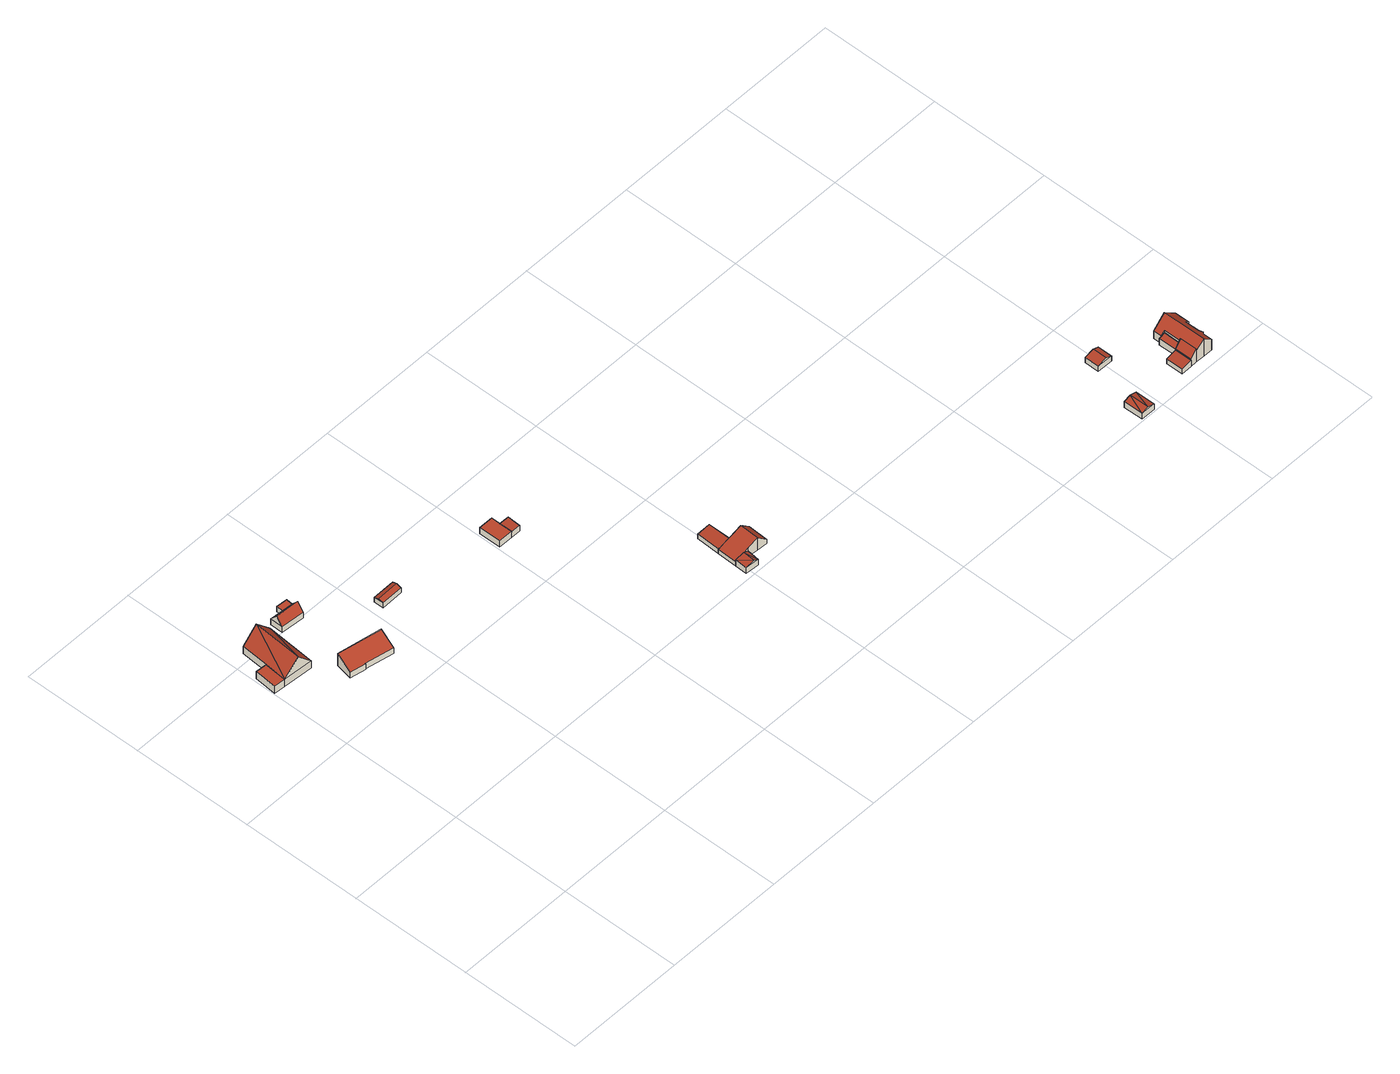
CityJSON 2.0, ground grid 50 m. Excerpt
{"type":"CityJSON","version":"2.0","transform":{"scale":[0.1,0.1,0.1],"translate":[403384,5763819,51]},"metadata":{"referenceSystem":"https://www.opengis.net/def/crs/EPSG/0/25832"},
"CityObjects":{
"building1":{"type":"Building","attributes":{"Gemeindeschluessel":"05515000","Geometrietyp2DReferenz":"3000","function":"31001_1000"},"address":[{"country":"Germany","locality":"Münster","thoroughfareNumber":"195","thoroughfareName":"Heidegrund"}],"children":["building1-1","building1-2"]},
"building1-1":{"type":"BuildingPart","attributes":{"roofType":"3100","measuredHeight":10.14},"parents":["building1"],"geometry":[{"type":"Solid","lod":"2","boundaries":[[[[0,1,2,3]],[[4,5,1,0]],[[6,7,5,4]],[[8,9,7,6]],[[10,0,3,8]],[[11,10,8]],[[10,11,4]],[[6,4,11]],[[10,4,0]],[[8,6,11]],[[1,5,7,9,2]],[[2,9,8,3]]]],"semantics":{"surfaces":[{"type":"WallSurface"},{"type":"RoofSurface"},{"type":"GroundSurface"},{"type":"ClosureSurface"}],"values":[[0,0,0,0,1,1,1,1,0,0,2,3]]}}]},
"building1-2":{"type":"BuildingPart","attributes":{"roofType":"1000","measuredHeight":3.43},"parents":["building1"],"geometry":[{"type":"Solid","lod":"2","boundaries":[[[[12,13,9,8]],[[14,15,13,12]],[[3,2,15,14]],[[14,12,8,3]],[[13,15,2,9]],[[2,3,8,9]]]],"semantics":{"surfaces":[{"type":"WallSurface"},{"type":"RoofSurface"},{"type":"GroundSurface"},{"type":"ClosureSurface"}],"values":[[0,0,0,1,2,3]]}}]},
"building2":{"type":"Building","attributes":{"Gemeindeschluessel":"05515000","Geometrietyp2DReferenz":"3000","function":"31001_2460","roofType":"2100","measuredHeight":6.08},"geometry":[{"type":"Solid","lod":"2","boundaries":[[[[16,17,18,19]],[[20,21,17,16]],[[22,23,21,20]],[[24,25,23,22]],[[26,27,25,24]],[[19,18,27,26]],[[24,22,20,16,19,26]],[[17,21,23,25,27,18]]]],"semantics":{"surfaces":[{"type":"WallSurface"},{"type":"RoofSurface"},{"type":"GroundSurface"}],"values":[[0,0,0,0,0,0,1,2]]}}]},
"building3":{"type":"Building","attributes":{"Gemeindeschluessel":"05515000","Geometrietyp2DReferenz":"3000","function":"31001_1310"},"children":["building3-1","building3-2"]},
"building3-1":{"type":"BuildingPart","attributes":{"roofType":"5000","measuredHeight":6.18},"parents":["building3"],"geometry":[{"type":"Solid","lod":"2","boundaries":[[[[28,29,30,31]],[[32,33,29,28]],[[31,30,34,35,36]],[[37,36,32,38]],[[32,28,38]],[[38,28,31,37]],[[31,36,37]],[[29,33,39,34,30]],[[33,32,36,35,40,39]],[[34,39,40,35]]]],"semantics":{"surfaces":[{"type":"WallSurface"},{"type":"RoofSurface"},{"type":"GroundSurface"},{"type":"ClosureSurface"}],"values":[[0,0,0,1,0,1,0,2,0,3]]}}]},
"building3-2":{"type":"BuildingPart","attributes":{"roofType":"1000","measuredHeight":2.53},"parents":["building3"],"geometry":[{"type":"Solid","lod":"2","boundaries":[[[[41,42,39,40]],[[43,44,42,41]],[[35,34,44,43]],[[43,41,40,35]],[[42,44,34,39]],[[34,35,40,39]]]],"semantics":{"surfaces":[{"type":"WallSurface"},{"type":"RoofSurface"},{"type":"GroundSurface"},{"type":"ClosureSurface"}],"values":[[0,0,0,1,2,3]]}}]},
"building4":{"type":"Building","attributes":{"Gemeindeschluessel":"05515000","Geometrietyp2DReferenz":"3000","function":"31001_1310","roofType":"3100","measuredHeight":3.06},"geometry":[{"type":"Solid","lod":"2","boundaries":[[[[45,46,47,48]],[[49,50,46,45]],[[51,52,50,49]],[[48,47,52,51]],[[45,53,49]],[[51,54,48]],[[48,54,53,45]],[[49,53,54,51]],[[46,50,52,47]]]],"semantics":{"surfaces":[{"type":"WallSurface"},{"type":"RoofSurface"},{"type":"GroundSurface"}],"values":[[0,0,0,0,0,0,1,1,2]]}}]},
"building5":{"type":"Building","attributes":{"Gemeindeschluessel":"05515000","Geometrietyp2DReferenz":"3000","function":"31001_1310"},"children":["building5-1","building5-2"]},
"building5-1":{"type":"BuildingPart","attributes":{"roofType":"2100","measuredHeight":3.03},"parents":["building5"],"geometry":[{"type":"Solid","lod":"2","boundaries":[[[[55,56,57,58]],[[59,60,56,55]],[[58,57,61,62,63]],[[64,59,55,58,63]],[[56,60,61,57]],[[64,63,62]],[[60,59,64,62,61]]]],"semantics":{"surfaces":[{"type":"WallSurface"},{"type":"RoofSurface"},{"type":"GroundSurface"},{"type":"ClosureSurface"}],"values":[[0,0,0,1,2,0,3]]}}]},
"building5-2":{"type":"BuildingPart","attributes":{"roofType":"1000","measuredHeight":2.97},"parents":["building5"],"geometry":[{"type":"Solid","lod":"2","boundaries":[[[[65,66,67,68]],[[62,61,66,65]],[[69,70,60,59,71]],[[68,67,70,69]],[[71,64,62,65,68,69]],[[66,61,60,70,67]],[[64,71,59]],[[61,62,64,59,60]]]],"semantics":{"surfaces":[{"type":"WallSurface"},{"type":"RoofSurface"},{"type":"GroundSurface"},{"type":"ClosureSurface"}],"values":[[0,0,0,0,1,2,0,3]]}}]},
"building6":{"type":"Building","attributes":{"Gemeindeschluessel":"05515000","Geometrietyp2DReferenz":"3000","function":"31001_1000"},"address":[{"country":"Germany","locality":"Münster","thoroughfareNumber":"206","thoroughfareName":"Heidegrund"}],"children":["building6-1","building6-2","building6-3"]},
"building6-1":{"type":"BuildingPart","attributes":{"roofType":"3100","measuredHeight":3.87},"parents":["building6"],"geometry":[{"type":"Solid","lod":"2","boundaries":[[[[72,73,74,75,76]],[[77,78,79,80]],[[76,75,78,77]],[[77,81,76]],[[81,82,72]],[[72,76,81]],[[77,80,83,82]],[[82,81,77]],[[74,79,78,75]],[[73,72,84]],[[74,73,84,80,79]],[[83,84,72,82]],[[80,84,83]]]],"semantics":{"surfaces":[{"type":"WallSurface"},{"type":"RoofSurface"},{"type":"GroundSurface"},{"type":"ClosureSurface"}],"values":[[0,0,0,0,1,1,1,1,2,0,3,0,3]]}}]},
"building6-2":{"type":"BuildingPart","attributes":{"roofType":"2100","measuredHeight":3.17},"parents":["building6"],"geometry":[{"type":"Solid","lod":"2","boundaries":[[[[85,86,87,88]],[[89,90,86,85]],[[88,87,91,92,93]],[[94,89,85,88,93]],[[86,90,91,87]],[[92,94,93]],[[91,90,89,94,92]]]],"semantics":{"surfaces":[{"type":"WallSurface"},{"type":"RoofSurface"},{"type":"GroundSurface"},{"type":"ClosureSurface"}],"values":[[0,0,0,1,2,0,3]]}}]},
"building6-3":{"type":"BuildingPart","attributes":{"roofType":"3100","measuredHeight":6},"parents":["building6"],"geometry":[{"type":"Solid","lod":"2","boundaries":[[[[95,96,97,98]],[[99,100,96,95]],[[101,80,79,100,99]],[[92,91,74,73]],[[102,103,90,89,104]],[[105,106,103,102]],[[107,108,106,105]],[[98,97,108,107]],[[104,94,92,73,84,83,101,99,102]],[[95,98,107,105,102,99]],[[96,100,79,74,91,90,103,106,108,97]],[[80,101,83]],[[74,79,80,84,73]],[[80,83,84]],[[94,104,89]],[[91,92,94,89,90]]]],"semantics":{"surfaces":[{"type":"WallSurface"},{"type":"RoofSurface"},{"type":"GroundSurface"},{"type":"ClosureSurface"}],"values":[[0,0,0,0,0,0,0,0,1,1,2,0,3,3,0,3]]}}]},
"building7":{"type":"Building","attributes":{"Gemeindeschluessel":"05515000","Geometrietyp2DReferenz":"3000","function":"31001_1310","roofType":"3100","measuredHeight":3.75},"geometry":[{"type":"Solid","lod":"2","boundaries":[[[[109,110,111,112]],[[113,114,110,109]],[[115,116,114,113]],[[112,111,116,115]],[[109,117,113]],[[115,118,112]],[[112,118,117]],[[117,109,112]],[[118,115,113]],[[113,117,118]],[[110,114,116,111]]]],"semantics":{"surfaces":[{"type":"WallSurface"},{"type":"RoofSurface"},{"type":"GroundSurface"}],"values":[[0,0,0,0,0,0,1,1,1,1,2]]}}]},
"building8":{"type":"Building","attributes":{"Gemeindeschluessel":"05515000","Geometrietyp2DReferenz":"3000","function":"31001_1310","roofType":"3100","measuredHeight":3.56},"geometry":[{"type":"Solid","lod":"2","boundaries":[[[[119,120,121,122]],[[123,124,120,119]],[[125,126,124,123]],[[122,121,126,125]],[[119,127,123]],[[125,128,122]],[[122,128,127,119]],[[123,127,128,125]],[[120,124,126,121]]]],"semantics":{"surfaces":[{"type":"WallSurface"},{"type":"RoofSurface"},{"type":"GroundSurface"}],"values":[[0,0,0,0,0,0,1,1,2]]}}]},
"building9":{"type":"Building","attributes":{"Gemeindeschluessel":"05515000","Geometrietyp2DReferenz":"3000","function":"51009_1610","roofType":"2100","measuredHeight":2.99},"geometry":[{"type":"Solid","lod":"2","boundaries":[[[[129,130,131,132]],[[133,134,130,129]],[[135,136,134,133]],[[132,131,136,135]],[[133,129,132,135]],[[130,134,136,131]]]],"semantics":{"surfaces":[{"type":"WallSurface"},{"type":"RoofSurface"},{"type":"GroundSurface"}],"values":[[0,0,0,0,1,2]]}}]},
"building10":{"type":"Building","attributes":{"Gemeindeschluessel":"05515000","Geometrietyp2DReferenz":"3000","function":"51009_1610","roofType":"2100","measuredHeight":4.11},"geometry":[{"type":"Solid","lod":"2","boundaries":[[[[137,138,130,139]],[[140,141,138,137]],[[142,143,141,140]],[[144,145,143,142]],[[139,130,145,144]],[[142,140,137,139,144]],[[138,141,143,145,130]]]],"semantics":{"surfaces":[{"type":"WallSurface"},{"type":"RoofSurface"},{"type":"GroundSurface"}],"values":[[0,0,0,0,0,1,2]]}}]},
"building11":{"type":"Building","attributes":{"Gemeindeschluessel":"05515000","Geometrietyp2DReferenz":"3000","function":"31001_1000"},"address":[{"country":"Germany","locality":"Münster","thoroughfareNumber":"230","thoroughfareName":"Heidegrund"}],"children":["building11-1","building11-2"]},
"building11-1":{"type":"BuildingPart","attributes":{"roofType":"2100","measuredHeight":6.58},"parents":["building11"],"geometry":[{"type":"Solid","lod":"2","boundaries":[[[[146,147,145,130,148]],[[149,134,150,151,152]],[[148,130,134,149]],[[152,146,148,149]],[[145,150,134,130]],[[147,146,152,151]],[[150,145,147,151]]]],"semantics":{"surfaces":[{"type":"WallSurface"},{"type":"RoofSurface"},{"type":"GroundSurface"},{"type":"ClosureSurface"}],"values":[[0,0,0,1,2,0,3]]}}]},
"building11-2":{"type":"BuildingPart","attributes":{"roofType":"3100","measuredHeight":8.66},"parents":["building11"],"geometry":[{"type":"Solid","lod":"2","boundaries":[[[[153,154,155,156]],[[157,158,154,153]],[[159,160,158,157]],[[161,162,160,159]],[[163,164,162,161]],[[165,166,164,163]],[[167,168,166,165]],[[151,150,168,167]],[[169,143,145,147]],[[170,141,143,169]],[[171,172,141,170]],[[173,174,172,171]],[[175,176,174,173]],[[177,178,176,175]],[[156,155,178,177]],[[171,170,169,147,151,167,173]],[[165,163,161,159,157,153,156,177,175,173,167]],[[154,158,160,162,164,166,168,150,145,143,141,172,174,176,178,155]],[[145,150,151,147]]]],"semantics":{"surfaces":[{"type":"WallSurface"},{"type":"RoofSurface"},{"type":"GroundSurface"},{"type":"ClosureSurface"}],"values":[[0,0,0,0,0,0,0,0,0,0,0,0,0,0,0,1,1,2,3]]}}]}
},
"vertices":[
[66,1531,42],[66,1531,7],[57,1419,7],[57,1419,42],[188,1522,42],[188,1522,7],[173,1317,42],[173,1317,7],[50,1327,42],[50,1327,7],[127,1527,109],[111,1322,109],
[4,1330,42],[4,1330,7],[11,1422,42],[11,1422,7],
[228,1190,33],[228,1190,5],[292,1178,5],[292,1178,33],[242,1260,66],[242,1260,5],[423,1225,66],[423,1225,5],[410,1157,34],[410,1157,5],[293,1180,34],[293,1180,5],
[229,1501,30],[229,1501,3],[325,1494,3],[325,1494,30],[229,1554,30],[229,1554,3],[329,1547,3],[329,1547,29],[329,1547,30],[327,1520,65],[229,1528,64],[284,1550,3],[284,1550,29],
[287,1579,29],[287,1579,3],[331,1575,29],[331,1575,3],
[539,1323,30],[539,1323,6],[631,1324,6],[631,1324,30],[538,1363,30],[538,1363,6],[631,1364,30],[631,1364,6],[538,1343,37],[631,1344,37],
[1109,1218,32],[1109,1218,5],[1110,1271,5],[1110,1271,36],[1069,1218,32],[1069,1218,5],[1069,1272,5],[1069,1272,35],[1069,1272,36],[1069,1262,35],
[1070,1310,35],[1070,1310,5],[1010,1310,5],[1010,1310,35],[1010,1219,35],[1010,1219,5],[1069,1218,35],
[1485,573,32],[1485,573,23],[1485,573,3],[1483,522,3],[1483,522,32],[1539,518,32],[1539,518,3],[1544,570,3],[1544,570,32],[1519,519,42],[1522,571,42],[1527,571,39],[1509,572,32],
[1544,748,34],[1544,748,3],[1490,751,3],[1490,751,26],[1542,651,35],[1542,651,3],[1487,655,3],[1487,655,23],[1487,655,26],[1501,654,28],
[1631,564,23],[1631,564,3],[1636,649,3],[1636,649,22],[1588,567,63],[1588,567,3],[1544,570,46],[1592,648,63],[1592,648,3],[1542,651,44],[1605,648,50],[1605,648,3],[1606,650,50],[1606,650,3],
[2901,87,35],[2901,87,6],[2902,6,6],[2902,6,35],[2961,87,35],[2961,87,6],[2962,6,35],[2962,6,6],[2931,87,44],[2932,6,44],
[2964,323,31],[2964,323,6],[2963,262,6],[2963,262,31],[3029,322,31],[3029,322,6],[3028,261,31],[3028,261,6],[3003,322,41],[3002,262,41],
[3191,117,37],[3191,117,7],[3145,116,7],[3145,116,30],[3191,45,37],[3191,45,7],[3145,44,30],[3145,44,7],
[3190,190,39],[3190,190,7],[3191,117,39],[3199,190,42],[3199,190,7],[3216,190,48],[3216,190,7],[3216,117,48],[3216,117,7],
[3216,117,73],[3216,117,60],[3191,117,42],[3191,45,42],[3217,45,7],[3217,45,60],[3217,45,73],
[3309,163,46],[3309,163,7],[3309,193,7],[3309,193,46],[3293,163,60],[3293,163,7],[3293,107,60],[3293,107,7],[3305,94,50],[3305,94,7],[3293,82,60],[3293,82,7],[3293,45,60],[3293,45,7],[3255,45,93],[3255,45,7],[3216,190,60],[3199,190,46],[3199,224,46],[3199,224,7],[3254,225,93],[3254,225,7],[3307,225,48],[3307,225,7],[3307,193,48],[3307,193,7]
]}
